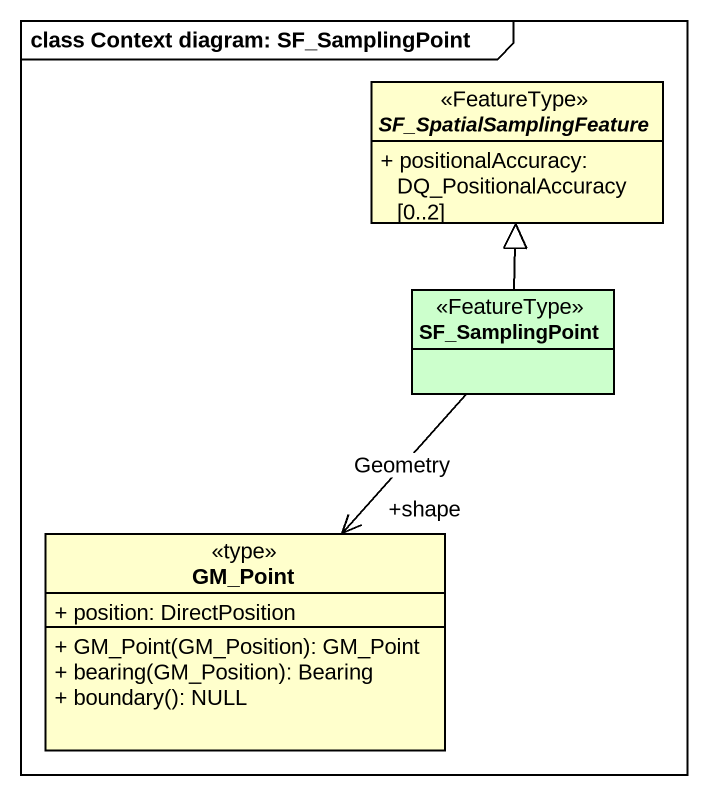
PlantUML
@startuml
mainframe class Context diagram: SF_SamplingPoint
hide circle
hide empty members
skinparam classAttributeIconSize 0
abstract class SF_SpatialSamplingFeature <<FeatureType>> {
  + positionalAccuracy: DQ_PositionalAccuracy [0..2]
}
class SF_SamplingPoint <<FeatureType>> #CCFFCC
class GM_Point <<type>> {
  + position: DirectPosition
  + GM_Point(GM_Position): GM_Point
  + bearing(GM_Position): Bearing
  + boundary(): NULL
}
SF_SamplingPoint -up-|> SF_SpatialSamplingFeature
SF_SamplingPoint --> "+shape" GM_Point : Geometry
@enduml
